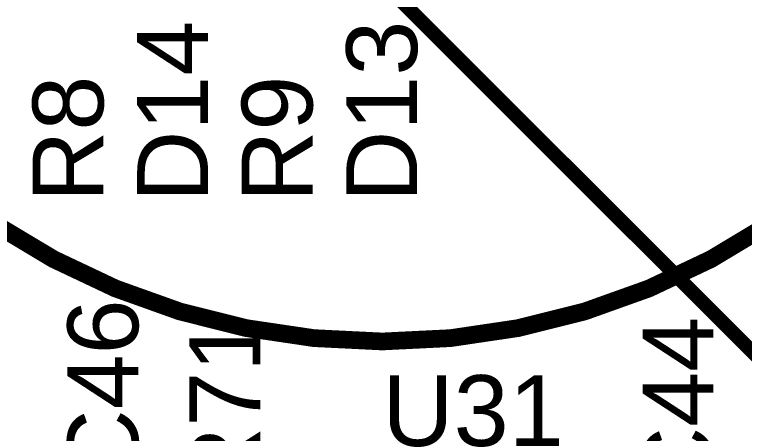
# Model space of a CAD drawing. Header units: inches. Extents: x -0.01 to 3.94, y -0.06 to 4.68.
# Drawn here: x 1.0128 to 1.425, y 0.9323 to 1.1689 of the extents above; entities that cross this region are included whole.
import ezdxf

# ---------------------------------------------------------------- set-up
doc = ezdxf.new("R2010")
doc.units = ezdxf.units.IN
doc.header["$MEASUREMENT"] = 0
for name, color, linetype in [('Bottom Layer', 5, 'Continuous'), ('PCBD Notes', 76, 'Continuous'), ('Top Overlay', 2, 'Continuous')]:
    doc.layers.add(name, color=color, linetype=linetype)
doc.styles.add('Arial', font='', dxfattribs={"height": 0.2})
doc.styles.get('Arial').set_extended_font_data('Arial')

msp = doc.modelspace()

# ---------------------------------------------------------------- linework, layer by layer
at = {"layer": 'Bottom Layer'}
msp.add_lwpolyline([(1.08787, 1.31995, 0.008, 0.008, 0), (1.54276, 0.86506, 0.008, 0.008, 0)], format="xyseb", dxfattribs=at)
at = {"layer": 'PCBD Notes'}
msp.add_lwpolyline([(1.61417, 1.37795, 0.01, 0.01, 1), (0.82677, 1.37795, 0.01, 0.01, 1)], format="xyseb", close=True, dxfattribs=at)

# ---------------------------------------------------------------- texts
at = {"layer": 'Top Overlay', "style": 'Arial'}
for s, p in [('D14', (1.12205, 1.06299)), ('D13', (1.24016, 1.06299)), ('R8', (1.06299, 1.06299)), ('R9', (1.1811, 1.06299)), ('C46', (1.08268, 0.90551)), ('R71', (1.15157, 0.89567)), ('C44', (1.40748, 0.89567))]:
    msp.add_text(s, height=0.04, rotation=90, dxfattribs=at).set_placement(p)
msp.add_text('U31', height=0.04, dxfattribs=at).set_placement((1.22047, 0.9252))

doc.saveas('drawing.dxf')
